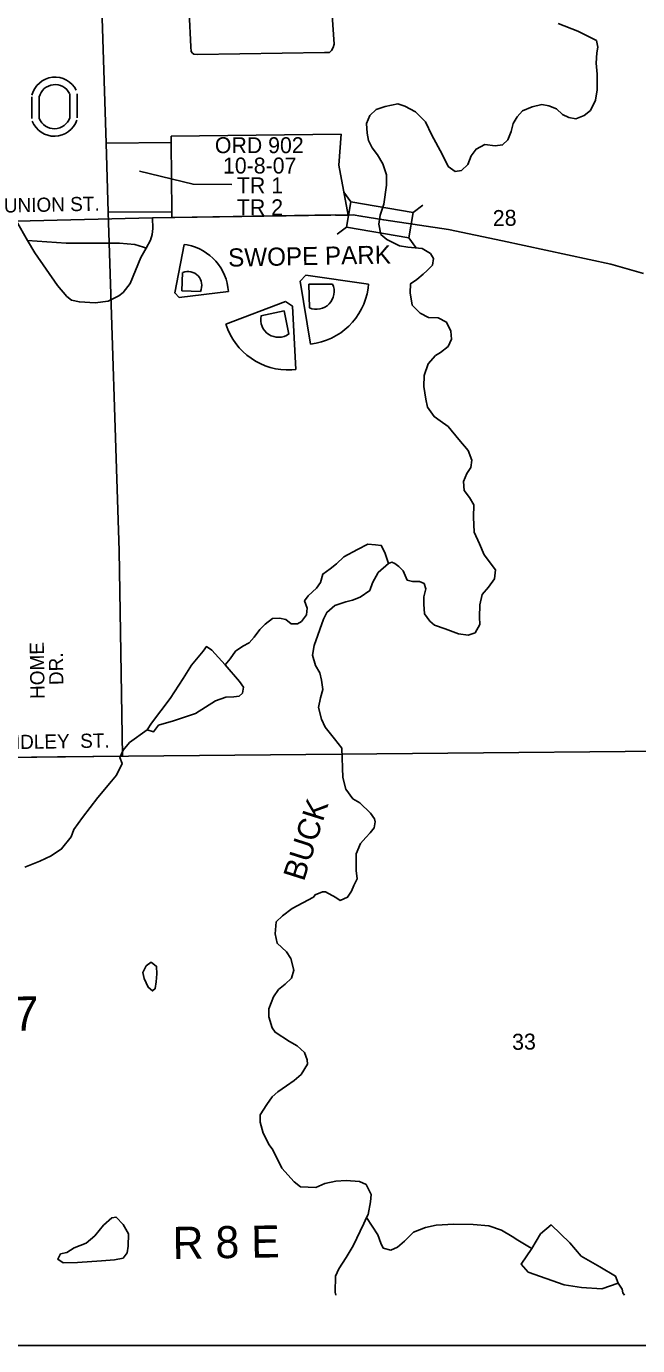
# Model space of a CAD drawing. Extents: x 77.09 to 81.5, y -9.48 to -5.47.
# Drawn here: x 79.382 to 79.956, y -9.418 to -8.18 of the extents above; entities that cross this region are included whole.
import ezdxf

# ---------------------------------------------------------------- set-up
doc = ezdxf.new("R2010")
doc.units = 0
for name, color, linetype in [('PL City Bridges', 7, 'Continuous'), ('PL City City Limits and Fill', 7, 'Continuous'), ('PL City K Rte Shields', 7, 'Continuous'), ('PL City Lakes', 7, 'Continuous'), ('PL City Local Rd Street Names', 7, 'Continuous'), ('PL City Local Roads', 7, 'Continuous'), ('PL City Map Border', 7, 'Continuous'), ('PL City Ordinance', 7, 'Continuous'), ('PL City Point Of Interest', 7, 'Continuous'), ('PL City Range and TWP Numbers', 7, 'Continuous'), ('PL City River and Creek Text', 7, 'Continuous'), ('PL City Rivers', 7, 'Continuous'), ('PL City Section Lines', 7, 'Continuous'), ('PL City Sewage Disposal', 7, 'Continuous'), ('PL City Sports Complex', 7, 'Continuous'), ('PL City Tributaries', 7, 'Continuous')]:
    doc.layers.add(name, color=color, linetype=linetype)

msp = doc.modelspace()

# ---------------------------------------------------------------- linework, layer by layer
at = {"layer": 'PL City Bridges'}
for p, q in [((79.6871, -8.3449), (79.6804, -8.3358)), ((79.7545, -8.3482), (79.7455, -8.3549)), ((79.683, -8.3686), (79.674, -8.3753)), ((79.7481, -8.3877), (79.7414, -8.3787))]:
    msp.add_line(p, q, dxfattribs=at)
msp.add_lwpolyline([(79.683, -8.3686), (79.7414, -8.3787), (79.7455, -8.3549), (79.6871, -8.3449), (79.683, -8.3686)], dxfattribs=at)
at = {"layer": 'PL City City Limits and Fill'}
for p, q in [((79.4571, -8.2898), (79.5183, -8.2892)), ((79.5183, -8.2835), (79.678, -8.2816)), ((79.5183, -8.2892), (79.5183, -8.2835)), ((79.678, -8.2816), (79.6758, -8.3105)), ((79.6758, -8.3105), (79.6845, -8.3576)), ((79.5189, -8.3542), (79.4592, -8.3547)), ((79.5189, -8.3598), (79.5189, -8.3542)), ((79.6724, -8.3573), (79.5189, -8.3598))]:
    msp.add_line(p, q, dxfattribs=at)
for points in [[(79.448, -8.0062), (79.4571, -8.2898)], [(79.4592, -8.3547), (79.4693, -8.6725), (79.4709, -8.7679), (79.4725, -8.865)], [(79.4725, -8.865), (79.3383, -8.8667), (79.2793, -8.8682), (79.2228, -8.8697), (79.163, -8.8712), (79.1025, -8.8728), (79.0431, -8.8743), (78.9856, -8.8758), (78.85, -8.8772)]]:
    msp.add_lwpolyline(points, dxfattribs=at)
msp.add_arc((79.6749, -8.5127), 0.1553, 86.45, 90.9165, dxfattribs=at)
at = {"layer": 'PL City Lakes'}
for points in [[(79.569, -8.7793), (79.5563, -8.7657), (79.5514, -8.7623), (79.5482, -8.7665), (79.5375, -8.7798), (79.5296, -8.7923), (79.5174, -8.8111), (79.4999, -8.8342), (79.4956, -8.8405), (79.5016, -8.8424), (79.5064, -8.8361), (79.5205, -8.8318), (79.541, -8.8252), (79.5598, -8.8132), (79.5695, -8.8096), (79.5771, -8.8095), (79.582, -8.8087), (79.5852, -8.8059), (79.5862, -8.8004), (79.5823, -8.7949)], [(79.4996, -9.0584), (79.4948, -9.0619), (79.4916, -9.0682), (79.4928, -9.0737), (79.4967, -9.0819), (79.5006, -9.0853), (79.5033, -9.0831), (79.5043, -9.0769), (79.5047, -9.0693), (79.5046, -9.0624)], [(79.4203, -9.3307), (79.4144, -9.3322), (79.4117, -9.3371), (79.4167, -9.3404), (79.4302, -9.3402), (79.453, -9.3385), (79.465, -9.3376), (79.4731, -9.3361), (79.4768, -9.3312), (79.4778, -9.325), (79.4781, -9.3132), (79.4731, -9.3044), (79.4665, -9.2976), (79.4627, -9.2983), (79.4547, -9.3053), (79.4467, -9.3151), (79.4386, -9.3222), (79.4273, -9.3265)], [(79.857, -9.3272), (79.8469, -9.3419), (79.8535, -9.3493), (79.8874, -9.3612), (79.9037, -9.3637), (79.9227, -9.3648), (79.9379, -9.3597), (79.9356, -9.3529), (79.9208, -9.3441), (79.9032, -9.3341), (79.8927, -9.3218), (79.8751, -9.3049), (79.8649, -9.3133)]]:
    msp.add_lwpolyline(points, close=True, dxfattribs=at)
at = {"layer": 'PL City Local Roads'}
for points in [[(79.373, -8.3632), (79.5006, -8.3601)], [(79.373, -8.3632), (79.3835, -8.3811)], [(79.4947, -8.3885), (79.499, -8.3809), (79.5003, -8.3756), (79.5011, -8.37), (79.5006, -8.3601)], [(79.5006, -8.3601), (79.6892, -8.3571), (79.6965, -8.3583), (79.7178, -8.362), (79.7787, -8.371), (79.8294, -8.3817), (79.931, -8.4035), (79.9619, -8.4123)], [(79.3835, -8.3811), (79.4196, -8.3836), (79.446, -8.3836), (79.4697, -8.3836), (79.4841, -8.3849), (79.4923, -8.3875), (79.4947, -8.3885)], [(79.3835, -8.3811), (79.3903, -8.3929), (79.4114, -8.4235), (79.4204, -8.4339), (79.4247, -8.4371), (79.4321, -8.4389), (79.4468, -8.4397), (79.459, -8.4381), (79.4691, -8.4333), (79.4731, -8.4299), (79.4798, -8.4216), (79.4899, -8.3971), (79.4947, -8.3885)], [(79.3383, -8.8667), (79.4114, -8.8656)]]:
    msp.add_lwpolyline(points, dxfattribs=at)
at = {"layer": 'PL City Map Border'}
msp.add_lwpolyline([(77.0882, -9.4182), (77.0882, -5.5356), (80.9707, -5.5356), (80.9707, -9.4182), (77.0882, -9.4182)], dxfattribs=at)
at = {"layer": 'PL City Ordinance'}
for p, q in [((79.4571, -8.2898), (79.4592, -8.3547)), ((79.5183, -8.2892), (79.5189, -8.3542))]:
    msp.add_line(p, q, dxfattribs=at)
msp.add_lwpolyline([(79.5753, -8.3287), (79.5388, -8.3285), (79.4885, -8.3161)], dxfattribs=at)
at = {"layer": 'PL City Rivers'}
for points in [[(79.7223, -8.6844), (79.7255, -8.683), (79.7283, -8.6843), (79.7321, -8.687), (79.736, -8.6911), (79.7388, -8.6979), (79.7399, -8.7), (79.7449, -8.7013), (79.7487, -8.7012), (79.7514, -8.7012), (79.7557, -8.7032), (79.7574, -8.708), (79.7554, -8.7156), (79.7555, -8.7225), (79.7562, -8.7315), (79.7612, -8.7383), (79.7656, -8.7423), (79.7754, -8.7456), (79.788, -8.7503), (79.7972, -8.7515), (79.8037, -8.7493), (79.808, -8.7417), (79.8078, -8.7348), (79.8082, -8.723), (79.8102, -8.7133), (79.8161, -8.7064), (79.8219, -8.6987), (79.8229, -8.6904), (79.8123, -8.6761), (79.8078, -8.6658), (79.8028, -8.6548), (79.802, -8.641), (79.8024, -8.6293), (79.7984, -8.6225), (79.7934, -8.6157), (79.7928, -8.6074), (79.7959, -8.5998), (79.7996, -8.5942), (79.8006, -8.5873), (79.7972, -8.5784), (79.7883, -8.5681), (79.7784, -8.5559), (79.7707, -8.5505), (79.7652, -8.5464), (79.7591, -8.5376), (79.7573, -8.53), (79.7555, -8.5183), (79.7559, -8.508), (79.7595, -8.4969), (79.7664, -8.4892), (79.7713, -8.4863), (79.7783, -8.4807), (79.7814, -8.4738), (79.7807, -8.4662), (79.7768, -8.458), (79.7691, -8.4539), (79.7599, -8.4534), (79.7522, -8.4494), (79.7445, -8.4419), (79.7427, -8.4302), (79.7431, -8.4219), (79.749, -8.4177), (79.7549, -8.4128), (79.7587, -8.4093), (79.7635, -8.4044), (79.7645, -8.3981), (79.7617, -8.3934), (79.754, -8.3887), (79.7404, -8.3875), (79.7328, -8.3862), (79.7207, -8.3802), (79.7152, -8.3755), (79.7134, -8.3658), (79.7144, -8.3576), (79.718, -8.3471), (79.7204, -8.3292), (79.7203, -8.3195), (79.7169, -8.3092), (79.7119, -8.301), (79.7069, -8.2942), (79.7035, -8.2874), (79.7023, -8.2805), (79.7016, -8.2715), (79.7047, -8.2639), (79.7106, -8.2583), (79.7193, -8.2554), (79.7312, -8.2531), (79.7377, -8.2551), (79.7476, -8.2605), (79.757, -8.27), (79.7631, -8.2823), (79.7727, -8.3001), (79.7783, -8.3117), (79.7849, -8.3164), (79.7908, -8.3156), (79.7967, -8.31), (79.7998, -8.3017), (79.8046, -8.2954), (79.8127, -8.2911), (79.8225, -8.2924), (79.8295, -8.2916), (79.8344, -8.2867), (79.8375, -8.279), (79.8395, -8.2714), (79.8432, -8.2651), (79.848, -8.2595), (79.8572, -8.2559), (79.8664, -8.2537), (79.8729, -8.255), (79.8801, -8.2576), (79.8856, -8.2631), (79.8916, -8.2657), (79.8981, -8.267), (79.9062, -8.2641), (79.9121, -8.2592), (79.9168, -8.2495), (79.9183, -8.2398), (79.9181, -8.2253), (79.9174, -8.215), (79.9178, -8.2053), (79.9188, -8.1998), (79.9176, -8.1936), (79.9001, -8.1849), (79.8815, -8.1776)], [(79.7017, -9.298), (79.7033, -9.2952), (79.7053, -9.2834), (79.7062, -9.2765), (79.7012, -9.2669), (79.6952, -9.2643), (79.6827, -9.2631), (79.6729, -9.2639), (79.6626, -9.2662), (79.654, -9.2698), (79.6398, -9.2693), (79.6338, -9.2646), (79.6222, -9.2516), (79.6138, -9.2345), (79.6104, -9.2297), (79.6048, -9.2188), (79.6019, -9.2085), (79.6018, -9.2016), (79.6082, -9.1918), (79.613, -9.1849), (79.6183, -9.18), (79.6264, -9.1743), (79.6339, -9.1694), (79.6403, -9.1637), (79.6462, -9.154), (79.6461, -9.1499), (79.6433, -9.143), (79.6367, -9.1369), (79.6295, -9.1329), (79.6158, -9.1241), (79.613, -9.12), (79.6101, -9.1097), (79.61, -9.1021), (79.6142, -9.091), (79.619, -9.0841), (79.6254, -9.0791), (79.6313, -9.0735), (79.6333, -9.0659), (79.6305, -9.0549), (79.6266, -9.0488), (79.6177, -9.0406), (79.616, -9.0317), (79.6169, -9.0206), (79.6228, -9.015), (79.6319, -9.008), (79.6518, -8.9973), (79.6534, -8.9952), (79.6604, -8.9923), (79.6631, -8.9923), (79.673, -8.9977), (79.6768, -9.0004), (79.6839, -8.9975), (79.6876, -8.9919), (79.6897, -8.9864), (79.6928, -8.9801), (79.6921, -8.9725), (79.692, -8.9643), (79.6919, -8.9567), (79.6961, -8.9469), (79.7009, -8.9413), (79.7052, -8.9371), (79.7089, -8.9323), (79.7099, -8.9267), (79.7093, -8.924), (79.7054, -8.9185), (79.6955, -8.909), (79.6889, -8.905), (79.6822, -8.8961), (79.6794, -8.8851), (79.6784, -8.8575), (79.6717, -8.8487), (79.6628, -8.8378), (79.6595, -8.8303), (79.6566, -8.8193), (79.6586, -8.8103), (79.6607, -8.8026), (79.6594, -8.7937), (79.6577, -8.7868), (79.6538, -8.78), (79.6509, -8.7704), (79.6524, -8.7614), (79.6612, -8.7364), (79.6644, -8.7302), (79.6719, -8.7238), (79.6822, -8.7202), (79.6886, -8.7187), (79.6957, -8.7159), (79.7048, -8.7095), (79.7074, -8.7026), (79.7127, -8.6928), (79.7223, -8.6844)], [(79.6728, -9.3708), (79.6724, -9.3681), (79.6727, -9.3529), (79.6758, -9.346), (79.6827, -9.3355), (79.6891, -9.3244), (79.6991, -9.3035), (79.7017, -9.298)]]:
    msp.add_lwpolyline(points, dxfattribs=at)
at = {"layer": 'PL City Section Lines'}
msp.add_lwpolyline([(80.3445, -8.857), (79.4114, -8.8656)], dxfattribs=at)
at = {"layer": 'PL City Sewage Disposal'}
msp.add_lwpolyline([(79.5353, -8.1669), (79.5353, -8.1625), (79.5372, -8.1592), (79.5392, -8.1588), (79.5422, -8.1585), (79.6053, -8.1571), (79.6638, -8.1586), (79.6669, -8.1602), (79.6675, -8.1621), (79.6694, -8.1655), (79.6694, -8.1697), (79.6712, -8.1969), (79.6704, -8.2001), (79.6687, -8.2029), (79.6668, -8.2048), (79.6622, -8.205), (79.5429, -8.2067), (79.5395, -8.2065), (79.5382, -8.2054), (79.537, -8.2038), (79.5366, -8.1995)], close=True, dxfattribs=at)
at = {"layer": 'PL City Sports Complex'}
for p, q in [((79.4231, -8.266), (79.4231, -8.2435)), ((79.4301, -8.266), (79.4301, -8.2435)), ((79.3873, -8.2465), (79.3873, -8.2668)), ((79.3943, -8.2465), (79.3943, -8.2668)), ((79.5334, -8.3854), (79.5304, -8.3849)), ((79.5258, -8.4348), (79.572, -8.4292)), ((79.6393, -8.4194), (79.6492, -8.4784)), ((79.7032, -8.4261), (79.7037, -8.4223)), ((79.6256, -8.4386), (79.5697, -8.4598)), ((79.6315, -8.5025), (79.6353, -8.5023))]:
    msp.add_line(p, q, dxfattribs=at)
for points in [[(79.5304, -8.3849), (79.5217, -8.4304), (79.5258, -8.4348)], [(79.529, -8.4112), (79.5283, -8.4285)], [(79.7037, -8.4223), (79.6447, -8.4138), (79.6393, -8.4194)], [(79.5283, -8.4285), (79.5457, -8.429)], [(79.6698, -8.4221), (79.6475, -8.4223)], [(79.6475, -8.4223), (79.648, -8.4445)], [(79.6353, -8.5023), (79.6321, -8.4428), (79.6256, -8.4386)], [(79.6244, -8.4472), (79.6026, -8.452)], [(79.6289, -8.469), (79.6244, -8.4472)]]:
    msp.add_lwpolyline(points, dxfattribs=at)
for centre, radius, start, end in [((79.4092, -8.2503), 0.0223, 26.5414, 165.8929), ((79.4092, -8.2503), 0.0153, 26.5414, 165.8929), ((79.4086, -8.2611), 0.0223, 201.8298, 341.1813), ((79.4086, -8.2611), 0.0153, 201.8298, 341.1813), ((79.5244, -8.4323), 0.0477, 3.6626, 79.1494), ((79.5339, -8.4234), 0.0131, 334.5646, 111.5954), ((79.6545, -8.429), 0.0168, 247.2709, 24.3017), ((79.6424, -8.4174), 0.0614, 276.3689, 351.8557), ((79.6191, -8.4553), 0.0168, 168.5063, 305.5371), ((79.6282, -8.4413), 0.0614, 197.6043, 273.0911)]:
    msp.add_arc(centre, radius, start, end, dxfattribs=at)
at = {"layer": 'PL City Tributaries'}
for points in [[(79.569, -8.7793), (79.5738, -8.7737), (79.5786, -8.7667), (79.5856, -8.7618), (79.5915, -8.7589), (79.5963, -8.7533), (79.6016, -8.7463), (79.6065, -8.7414), (79.6134, -8.7358), (79.6199, -8.7357), (79.6259, -8.737), (79.6309, -8.741), (79.6369, -8.7409), (79.6406, -8.7388), (79.6454, -8.7325), (79.6459, -8.7263), (79.6436, -8.7195), (79.6468, -8.7146), (79.6548, -8.7075), (79.6585, -8.702), (79.6606, -8.6943), (79.6675, -8.6894), (79.6734, -8.6845), (79.6804, -8.6782), (79.6933, -8.6711), (79.703, -8.6661), (79.7101, -8.6667), (79.7155, -8.6673), (79.7189, -8.6741), (79.7223, -8.6844)], [(79.3809, -8.9692), (79.3949, -8.9635), (79.4057, -8.9585), (79.4154, -8.9521), (79.4244, -8.9409), (79.427, -8.934), (79.435, -8.9228), (79.4494, -8.904), (79.4622, -8.8886), (79.467, -8.883), (79.4722, -8.8719), (79.47, -8.8664), (79.4731, -8.8594), (79.479, -8.8524), (79.4956, -8.8405)], [(79.857, -9.3272), (79.8548, -9.3259), (79.8438, -9.3191), (79.8383, -9.3158), (79.8284, -9.3097), (79.8164, -9.3058), (79.8017, -9.3046), (79.7838, -9.3042), (79.767, -9.3052), (79.7572, -9.3074), (79.7459, -9.3117), (79.7373, -9.3202), (79.7309, -9.3258), (79.7244, -9.3286), (79.7174, -9.3267), (79.7151, -9.3219), (79.7123, -9.3143), (79.7017, -9.298)], [(79.9439, -9.3708), (79.9424, -9.3686), (79.9418, -9.3652), (79.9379, -9.3597)]]:
    msp.add_lwpolyline(points, dxfattribs=at)

# ---------------------------------------------------------------- texts
at = {"layer": 'PL City K Rte Shields'}
msp.add_text('177', height=0.0322, rotation=0.8995, dxfattribs=at).set_placement((79.3222, -9.1237))
at = {"layer": 'PL City Local Rd Street Names'}
for s, rotation, p in [('UNION ST.', 1.1894, (79.3613, -8.3551)), ('HOME ', 90.9333, (79.3995, -8.8113)), ('DR.', 90.9333, (79.4171, -8.7983)), ('FINDLEY', 0.9416, (79.3479, -8.8589)), ('ST.', 0.9478, (79.4329, -8.8574))]:
    msp.add_text(s, height=0.0133, rotation=rotation, dxfattribs=at).set_placement(p)
at = {"layer": 'PL City Ordinance'}
for s, p in [('ORD 902', (79.5593, -8.2993)), ('10-8-07', (79.5669, -8.3184)), ('TR 1', (79.58, -8.337)), ('TR 2', (79.58, -8.3576))]:
    msp.add_text(s, height=0.01496, dxfattribs=at).set_placement(p)
at = {"layer": 'PL City Point Of Interest'}
msp.add_text('SWOPE PARK', height=0.017, rotation=1.122, dxfattribs=at).set_placement((79.5719, -8.4058))
at = {"layer": 'PL City Range and TWP Numbers'}
msp.add_text('R 8 E', height=0.0301, rotation=0.8826, dxfattribs=at).set_placement((79.5198, -9.3369))
at = {"layer": 'PL City River and Creek Text'}
msp.add_text('BUCK', height=0.0208, rotation=72.483, dxfattribs=at).set_placement((79.6429, -8.9833))
at = {"layer": 'PL City Section Lines'}
for s, rotation, p in [('28', 1.1799, (79.8204, -8.3678)), ('33', 0.971, (79.8385, -9.1407))]:
    msp.add_text(s, height=0.015, rotation=rotation, dxfattribs=at).set_placement(p)

doc.saveas('drawing.dxf')
